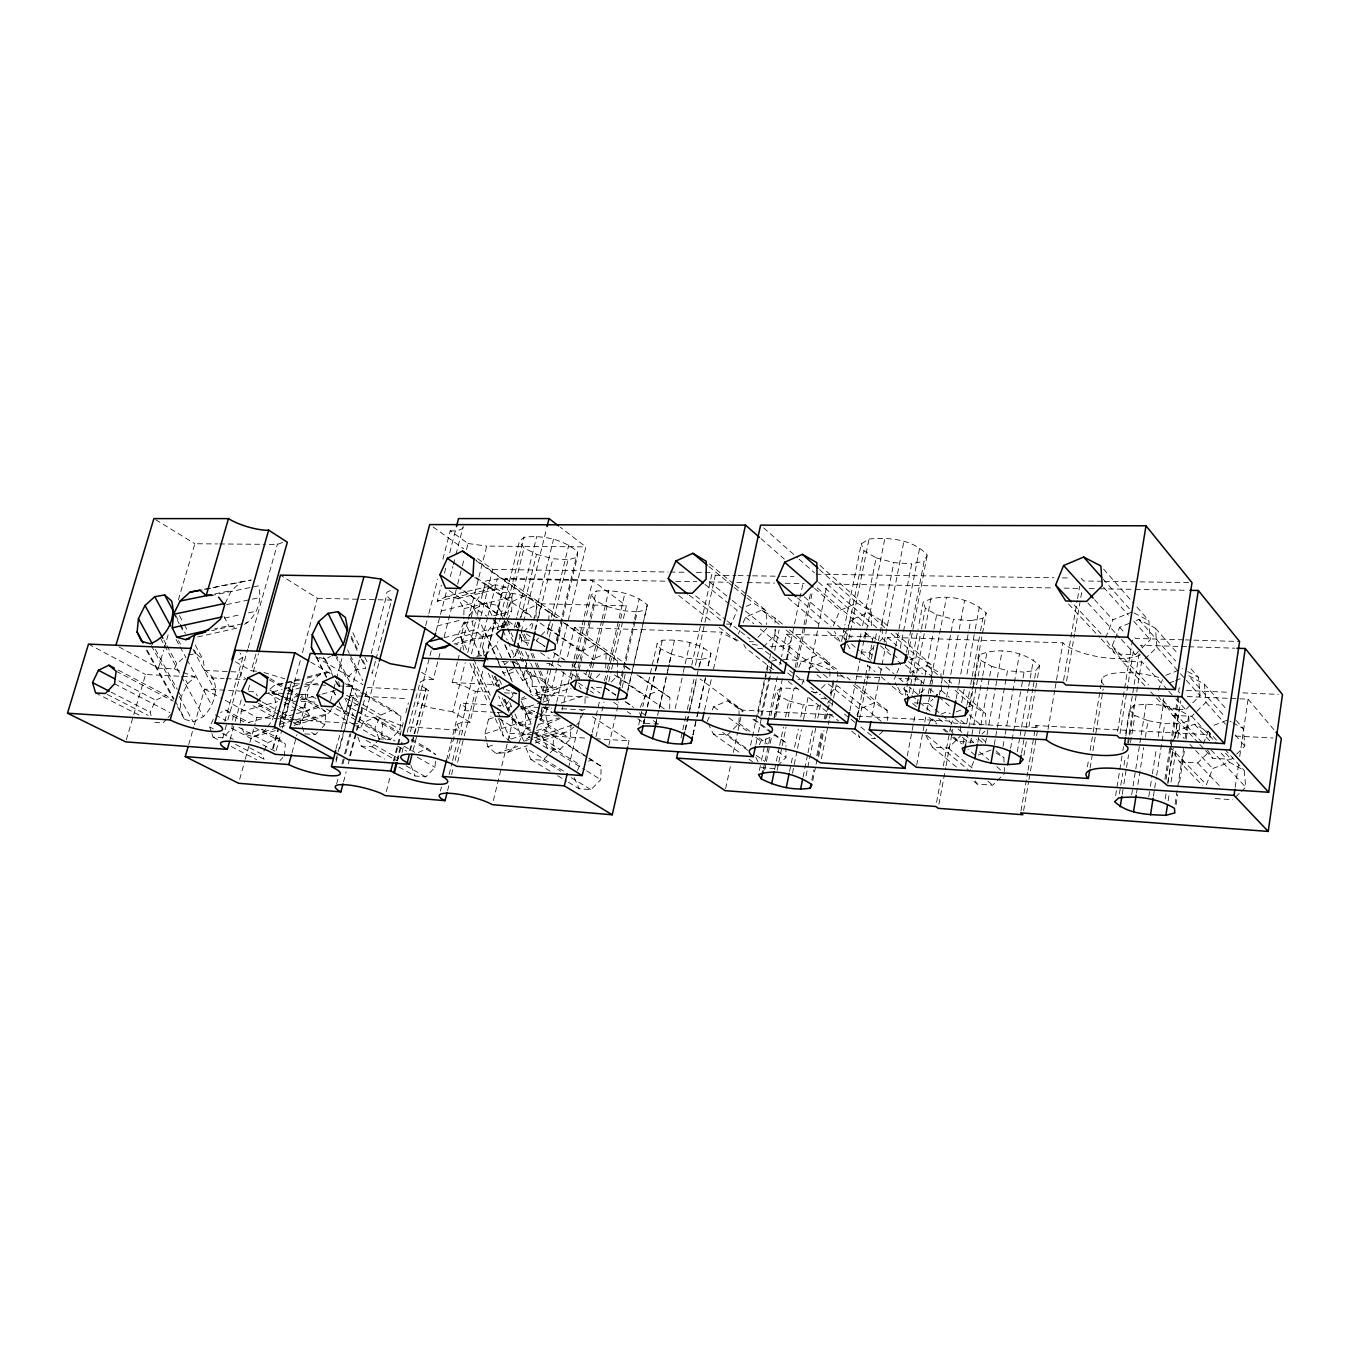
<?xml version="1.0" encoding="UTF-8"?>
<svg xmlns="http://www.w3.org/2000/svg" width="1350" height="1350" viewBox="0 0 1350 1350"><rect width="100%" height="100%" fill="white"/><g stroke="black" fill="none" stroke-linecap="round" stroke-linejoin="round"><path stroke-width="0.75" stroke-dasharray="5 3.75" d="M733.286 729.118L739.024 723.313L739.058 717.609M739.058 715.702L739.074 708.092L727.734 700.768L713.61 706.759L710.421 714.15M585.023 703.401L585.09 695.452M669.701 708.885L669.887 697.579L637.841 674.848M558.613 715.989L541.249 714.994L541.35 709.408L549.298 706.86M536.676 728.291L541.755 717.441L541.941 706.337M536.962 663.002L547.965 688.044L547.746 701.73L530.752 663.289M518.619 743.023L525.251 728.899L525.555 714.437L520.813 706.489L551.492 708.159M541.215 700.836L536.406 689.968L532.136 686.408L532.254 680.619L524.627 663.441M521.421 642.127L521.674 630.315M507.499 619.987L511.684 611.162L512.038 596.903L505.963 587.098L495.484 584.803L447.373 596.092L437.214 601.256L441.366 585.124M503.179 626.889L503.314 621.304M611.364 681.969L617.203 675.996L617.608 660.504L606.504 653.197L592.329 659.475M568.401 782.241L579.133 788.771L590.946 789.683L600.784 779.676L601.172 766.344L588.313 757.536M605.711 667.98L606.167 652.371L564.182 622.603M452.419 641.537L456.604 637.909L463.556 623.346L463.759 617.034M463.826 614.942L464.046 608.631L457.987 598.506L447.373 596.092M535.461 741.066L547.644 748.642L560.014 749.469L570.409 738.855L570.881 724.866M563.541 771.12L526.011 748.119L530.854 759.426L542.869 760.269L552.994 749.925L553.5 736.239L544.101 729.591L531.9 734.889M544.759 646.296L536.271 640.474L548.438 627.936L549.079 611.888L537.789 604.479L523.159 611.179L520.02 618.182M535.95 617.136L536.541 602.994L475.639 559.794M398.908 767.036L415.058 776.014L425.773 776.858L435.038 767.323L435.577 758.261M331.881 708.733L328.404 713.408L318.33 718.419L309.555 715.956L304.864 706.86L305.691 694.069L311.732 681.598L321.114 673.346L330.885 671.929L302.316 679.388M562.984 616.612L577.26 557.229L577.614 551.711C563.169 539.258 542.666 534.954 524.002 537.216L519.328 541.569L500.867 615.701M355.59 725.558L379.131 738.889L390.302 739.648L400.022 729.574L400.916 716.327L392.344 709.931L345.735 682.526M376.211 742.601L381.645 736.965L382.573 723.971L374.237 717.677L362.981 722.739L359.691 729.945M240.3 722.841L241.177 711.45L244.789 704.076M322.11 727.583L324.81 724.764L325.856 711.838L317.773 705.594L301.32 696.296M195.244 645.064L203.141 659.779L204.744 670.41C222.463 680.046 215.342 705.24 203.344 716.681L193.168 721.862L184.477 719.297L180.039 709.864L181.221 696.617L187.599 683.691L195.092 677.025L174.285 668.925L158.372 668.149L117.754 646.262M284.293 756.067L285.356 744.002L277.982 738.096L261.765 729.405M211.916 733.708L213.03 737.1L222.919 737.809L231.879 728.409L232.487 722.233M232.689 720.174L233.094 716.057L225.703 710.083L220.506 712.513M1235.216 787.219L1238.507 764.691M1239.705 756.506L1248.075 699.182L1184.979 696.431M1175.074 804.178L1183.629 748.524M1185.199 738.214L1188.692 715.534C1172.745 705.004 1152.191 702.354 1133.595 705.696L1129.461 710.016L1125.174 736.492M1176.103 804.701L1177.672 794.458M1179.562 782.156L1184.608 749.368M1186.178 739.125L1189.013 720.681L1188.692 715.534M1164.915 779.271L1170.079 746.077M1170.399 744.002L1179.124 687.977L1180.254 688.028M1166.062 779.355L1179.596 692.179M1165.253 798.846L1166.214 792.636M1167.817 782.291L1172.947 749.199M1174.871 736.779L1179.039 709.881M1167.885 783.557L1173.336 748.339M1174.939 737.977L1180.727 700.701M1168.138 800.752L1169.421 792.416M1171.041 782.004L1176.188 748.676M1177.808 738.264L1180.052 723.684L1189.013 720.681M1148.799 796.618L1150.099 788.333M1150.436 786.274L1152.056 775.929M1152.377 773.854L1156.292 749.031M1158.233 736.611L1163.126 705.577M1153.423 796.213L1154.402 789.986M1154.722 787.928L1156.359 777.549M1156.68 775.491L1164.797 723.667L1180.052 723.684M1136.497 793.074L1143.737 747.546M1145.391 737.201L1148.023 720.647L1134.878 715.584L1129.461 710.016M1122.204 794.357L1123.537 786.071M1123.875 783.996L1126.204 769.483M1126.541 767.408L1128.533 754.971M1130.541 742.534L1134.878 715.584M1131.654 794.745L1140.868 737.016M1141.189 734.94L1146.133 704.025M1119.977 733.725L1133.781 648.776M1115.623 795.572L1122.542 752.794M1122.879 750.752L1123.537 746.685M1125.849 735.885L1133.831 686.441M1134.169 684.383L1139.822 649.367M1119.386 793.834L1122.694 773.347M1124.01 765.146L1125.326 756.945M1127.655 742.601L1133.595 705.696M1128.465 743.259L1129.461 737.1M1129.781 735.058L1142.033 659.053M627.581 692.263L647.325 604.817C633.538 592.987 613.997 589.461 596.295 591.081L591.351 594.877L585.613 619.042M1117.614 731.362L1132.481 640.018M282.656 542.464L277.391 544.404L262.946 544.303M1087.425 766.817L1088.775 758.616M1090.142 750.414L1092.859 734.029M1093.196 731.987L1101.026 684.872M1101.364 682.83L1102.039 678.729M1090.074 768.083L1103.169 689.023M1063.581 680.333L1077.216 600.632M1077.57 598.59L1079.662 586.339M1066.551 680.906L1074.566 633.994M1074.921 631.969L1081.873 591.182M1048.022 729.422L1054.755 690.238M1055.109 688.179L1056.189 682.003M1056.544 679.928L1062.922 642.819L887.423 637.318L871.307 719.55M1023.941 755.308L1026.439 741.032M1028.919 726.739L1035.349 690.019M1035.703 687.977L1037.121 679.826M1037.492 677.784L1039.618 665.55C1024.65 651.324 998.274 646.667 979.324 654.885L969.84 706.691M1020.988 810.827L1027.704 772.251M1028.059 770.226L1033.695 737.741M1034.049 735.716L1035.821 725.558L1210.612 734.754M1023.621 810.574L1028.649 781.532M1029.021 779.456L1036.209 737.961M1036.581 735.885L1038.015 727.583L1035.821 725.558M1017.259 751.748L1019.79 737.404M1020.144 735.345L1021.224 729.202M1021.579 727.144L1028.43 688.196M1028.784 686.154L1029.864 679.995M1030.236 677.953L1033.476 659.492M1021.545 753.114L1032.784 688.888M1033.155 686.812L1036.058 670.241L1039.618 665.55M1003.033 746.483L1004.856 736.206M1005.227 734.164L1019.452 654.058M1010.593 748.356L1021.157 688.618M1021.528 686.559L1024.076 672.148L1036.058 670.241M994.292 744.592L1007.522 670.697L1024.076 672.148M977.771 742.331L987.812 686.897M988.183 684.838L991.524 666.36L981.028 660.504L979.324 654.885M985.5 743.259L988.453 726.857M988.824 724.815L995.473 687.909M995.844 685.851L1002.122 651.004M969.047 706.826L972.776 686.441M973.147 684.399L974.278 678.274M974.649 676.232L986.226 613.035C970.785 597.983 942.654 592.296 923.214 602.117L918.456 626.94M963.006 744.002L964.153 737.792M966.802 723.279L967.95 717.069M965.588 744.964L981.028 660.504M970.414 743.141L973.401 726.823M973.772 724.781L982.311 677.852M982.682 675.81L987.154 651.324M938.942 804.279L945.692 767.762M946.063 765.737L952.813 729.219M961.689 702.692L964.71 686.289M966.988 674.004L974.919 630.956M975.291 628.914L979.459 606.369M966.921 705.223L970.346 686.61M970.717 684.534L971.865 678.324M972.236 676.266L980.218 632.829M980.589 630.754L982.868 618.351L986.226 613.035M946.586 697.022L948.881 684.703M949.269 682.644L950.417 676.485M950.805 674.426L958.838 631.311M959.226 629.252L964.592 600.497M936.579 802.423L941.085 778.039M943.346 765.838L950.873 725.203M956.171 698.794L958.449 686.458M958.838 684.399L960.356 676.164M960.744 674.123L968.726 630.939M969.114 628.881L970.633 620.663L982.868 618.351M939.246 695.115L941.169 684.872M941.541 682.813L942.705 676.671M943.093 674.629L953.454 619.312L970.633 620.663M907.284 755.966L915.165 714.572M917.139 704.227L918.709 695.942M919.097 693.866L921.864 679.388L898.813 678.426M921.864 692.601L933.542 631.142M933.93 629.083L936.647 614.739L925.374 608.361L923.214 602.117M928.243 693.714L946.468 597.375M916.65 765.231L922.793 732.679M923.164 730.654L926.623 712.344M927.011 710.319L932.766 679.809M909.225 692.668L921.054 630.973M921.442 628.914L925.374 608.361M912.701 693.849L914.659 683.64M915.047 681.598L924.784 630.619M925.172 628.577L931.028 597.999M906.525 652.438L924.176 561.06L927.248 555.019C913.073 539.173 889.026 537.131 869.012 539.055L861.266 543.831L844.847 625.084M907.926 655.222L927.248 555.019M905.344 695.216L907.723 682.796M908.128 680.721L909.309 674.528M909.714 672.452L918.051 629.016M895.658 646.245L911.689 563.878L924.176 561.06M900.197 648.388L919.738 547.627M878.462 640.609L893.835 562.646L911.689 563.878M884.098 642.246L903.909 541.283M857.452 716.732L863.528 686.019M863.933 683.977L867.577 665.55M869.198 657.349L871.644 645.064M872.049 643.022L873.264 636.879L786.257 634.163L781.549 656.64M859.376 719.567L866.97 681.092M867.375 679.067L868.573 672.992M868.978 670.967L870.969 660.842M871.374 658.817L874.969 640.592M875.374 638.567L876.572 632.492M860.153 637.824L860.962 633.724M862.616 625.523L876.133 557.82L863.983 550.834L861.266 543.831M849.892 710.691L855.63 681.885M856.052 679.826L865.468 632.475M864.877 638.854L884.925 538.093M811.822 780.047L813.881 769.854M816.767 755.595L821.711 731.126M824.192 718.909L825.829 710.758M812.784 780.604L815.687 766.26M816.109 764.201L823.028 730.401M825.221 719.111L827.955 706.084M830.402 693.934L833.271 679.759M841.573 641.334L844.442 627.109M818.657 756.793L823.989 730.451M826.436 718.301L830.537 698.034M830.942 696.009L834.216 679.792M821.34 758.801L829.086 720.36M829.508 718.335L830.317 714.302M831.954 706.202L833.169 700.144M833.574 698.119L837.253 679.911M846.146 639.377L863.983 550.834M848.846 639.292L869.012 539.055M803.048 777.111L807.587 754.802M807.992 752.777L812.936 728.443M815.012 718.318L817.476 706.151L821.323 705.544M806.068 775.744L815.687 728.392M817.779 718.082L821.138 701.612M809.409 670.14L827.128 583.993L1053.624 587.959M789.564 771.458L792.889 755.274M794.559 747.191L798.289 729M800.786 716.884L803.284 704.751L817.476 706.151M792.484 773.162L797.141 750.482M797.563 748.423L801.36 729.861M803.486 719.55L808.127 696.853M795.116 667.508L810.81 591.908M774.613 769.635L779.22 747.394M779.642 745.369L783.422 727.178M785.514 717.069L788.873 700.903L778.714 695.79L776.014 690.998L781.734 688.028L798.002 688.584M796.753 667.288L812.7 590.389M777.127 770.276L778.41 764.083M778.832 762.024L781.819 747.613M782.258 745.554L786.088 727.026M788.231 716.732L794.205 687.892M763.459 768.791L764.724 762.699M765.146 760.674L770.226 736.341M774.039 718.099L778.714 695.79M774.208 717.846L783.084 675.304M786.476 659.104L789.868 642.904M787.219 658.783L794.087 625.928M794.509 623.869L803.098 582.795M764.606 770.04L769.753 745.436M770.175 743.394L771.896 735.193M775.744 716.732L781.734 688.028M760.894 716.242L770.428 671.017M770.867 668.976L772.166 662.799M774.765 650.464L779.085 629.927M755.882 744.424L758.025 734.231M758.464 732.189L770.479 675.135M769.112 715.939L777.684 675.051M779.827 664.824L781.127 658.682M759.358 770.496L761.062 762.345M761.484 760.303L764.471 746.027M764.91 743.985L766.176 737.876M770.884 715.449L776.014 690.998M750.6 745.301L766.192 671.507M766.631 669.448L767.492 665.347A36.399 10.53 11.7 0 0 771.339 671.051M757.958 714.049L769.264 660.521M769.702 658.462L771.441 650.227M771.879 648.169L775.794 629.64M725.625 788.653L730.772 764.505M733.354 752.423L737.657 732.291M738.079 730.266L741.521 714.167M436.016 631.327L446.664 590.709M692.871 734.839L696.431 718.588M696.887 716.563L705.341 677.987M708.024 665.803L710.977 653.299C697.781 642.077 679.134 639.174 662.276 640.254L657.146 643.579L642.853 706.523M693.056 734.991L696.634 718.639M697.089 716.597L705.594 677.801M708.294 665.55L710.977 653.299M704.548 710.201L711.281 679.388M713.526 669.111L721.609 632.138L574.509 627.531L566.814 659.779M691.757 664.959L700.836 623.936M701.291 621.894L712.209 572.67L695.419 572.417M695.436 665.314L704.481 624.375M704.936 622.333L715.348 575.235L712.209 572.67M681.041 737.842L682.391 731.767M682.83 729.742L686.863 711.534M687.302 709.509L694.001 679.151M685.024 730.164L689.023 711.99M689.479 709.982L700.599 659.492L709.796 657.686M685.53 729.742L696.836 678.459M699.553 666.158L703.62 647.696M675.169 708.531L683.134 673.498M683.235 672.283L690.002 642.684M655.644 724.005L667.17 672.722M667.626 670.663L669.009 664.521M669.465 662.462L674.544 639.9M655.695 724.68L656.589 720.664M659.306 708.581L669.263 664.284M669.701 662.276L671.524 654.227L660.623 648.793L657.146 643.579M643.326 723.988L654.885 672.924M655.341 670.883L656.741 664.757M657.197 662.715L662.276 640.254M643.714 723.516L645.097 717.458M645.553 715.433L655.138 673.026M655.594 671.017L656.977 664.959M657.433 662.934L660.623 648.793M628.155 744.947L629.083 740.846L592.599 716.732M638.719 724.798L642.398 708.564M608.901 745.149L618.823 702.034M622.131 687.673L625.911 671.237M627.801 689.884L631.986 671.659M632.458 669.634L647.325 604.817M619.566 684.163L634.112 621.067M634.584 619.042L639.276 598.691M620.274 685.631L623.582 671.304M624.054 669.246L625.472 663.103M625.944 661.061L634.922 622.131M635.394 620.089L637.284 611.888L646.515 609.727M592.228 732.577L599.873 699.806M604.462 680.991L606.842 670.798M607.314 668.756L608.749 662.631M609.221 660.606L624.881 593.325M606.454 680.113L620.224 620.899M620.696 618.857L622.603 610.689L637.284 611.888M595.974 736.678L604.041 701.933M608.783 681.497L611.162 671.288M611.634 669.246L613.052 663.103M613.524 661.061L626.333 605.88L592.717 580.652L497.239 578.964L485.798 580.989L475.993 619.836M588.701 675.962L590.136 669.853M590.608 667.811L592.042 661.702M592.532 659.678L601.627 621M602.1 618.975L608.799 590.473M568.553 767.829L577.479 729.844M577.952 727.852L580.77 715.854M590.271 677.97L592.178 669.803M592.667 667.761L594.101 661.635M594.574 659.593L603.686 620.798M604.176 618.756L607.044 606.504L595.401 600.632L591.351 594.877M571.286 679.455L573.666 669.381M574.138 667.373L575.572 661.331M576.062 659.306L585.141 621.051M575.657 678.189L577.581 670.089M578.07 668.064L596.295 591.081M576.99 678.493L590.558 621.118M591.047 619.076L595.401 600.632M556.723 702.101L563.929 671.861M562.005 709.931L592.717 580.652M540.996 699.502L549.669 663.474L543.409 663.204M556.267 640.423L577.614 551.711M557.077 641.199L562.494 618.671M543.442 700.447L551.239 667.997M551.728 665.972L553.196 659.88M553.686 657.855L554.664 653.788M557.094 643.646L561.971 623.362M583.386 712.749L578.644 722.942L568.148 731.852L556.892 733.236L548.454 726.688L545.501 714.369L548.893 700.194L557.55 688.601L568.772 683.201L530.871 694.862M532.136 686.408L552.184 687.403L557.55 664.993M558.039 662.951L585.866 546.885L560.233 527.175M547.206 634.129L568.789 544.995M549.315 637.183L553.736 618.857M554.226 616.832L568.013 559.811L577.26 557.229M531.697 628.543L553.517 539.224M493.358 800.584L501.306 767.981M501.795 765.939L513.051 719.82L511.144 716.445M515.886 669.718L522.619 680.586L525.083 670.477M525.572 668.452L529.504 652.286M534.938 630.062L541.333 603.788L626.333 605.88M535.545 629.741L538.026 619.599M538.515 617.558L552.859 558.714L568.013 559.811M518.552 627.362L520.56 619.245M521.049 617.22L536.541 554.31L524.053 547.948L519.328 541.569M515.295 655.914L516.78 649.839M517.269 647.831L520.746 633.69M521.235 631.665L523.226 623.582M523.716 621.574L546.548 528.66M510.553 741.656L503.212 735.817L500.226 722.689L501.154 718.926M486.54 741.251L484.903 733.911L488.548 719.162L490.792 716.158M514.266 627.497L516.763 617.372M517.269 615.347L536.76 536.321M485.966 656.049L495.669 617.203M496.176 615.161L505.356 578.374L667.339 581.192M448.571 758.649L457.211 724.241L462.156 722.149L469.952 722.233L483.097 669.549M486.135 657.399L502.301 592.566L485.798 580.989M497.391 629.724L500.377 617.709M501.474 627.952L503.972 617.878M504.478 615.853L524.002 537.216M504.343 627.362L506.874 617.169M507.381 615.144L524.053 547.948M446.529 760.151L460.856 703.181L487.029 704.633M440.438 791.033L441.45 786.983M495.146 712.361L464.248 710.606L475.926 664.014M477.951 655.914L487.603 617.439M488.109 615.414L497.239 578.964M449.077 774.613L452.115 762.48M452.621 760.455L465.801 707.822L460.856 703.181M484.211 655.965L482.372 647.848L485.899 633.724L494.606 622.063L498.015 629.691M447.576 790.627L449.094 784.603M451.609 774.562L453.111 768.521M455.119 760.489L462.662 730.367L458.814 728.038L457.211 724.241M457.667 762.261L463.742 737.944M464.248 735.919L475.369 691.369L464.501 686.205L452.199 682.509L457.346 662.141M457.869 660.116L459.422 654.008M459.928 651.966L467.657 621.422M468.18 619.397L486.743 546.092L585.866 546.885M471.15 617.439L474.846 602.809L483.907 590.659L495.484 584.803M469.952 722.233L452.807 711.821L465.176 662.749M467.758 652.539L475.487 621.877M471.487 653.873L480.583 617.659M481.089 615.651L492.733 569.396L475.689 557.28M463.843 650.109L460.924 636.947L464.805 621.658L480.448 656.033M409.607 750.634L426.178 688.854L410.316 750.684M413.1 750.347L428.406 690.609L425.469 688.804M407.177 732.308L420.12 682.037L425.132 679.573L433.249 679.539L440.522 651.122M444.15 636.913L457.144 586.153M457.667 584.111L461.818 567.877M462.341 565.852L464.417 557.719M466.493 549.602L468.045 543.51L450.242 530.769L442.412 561.06M393.373 761.012L403.228 722.874M405.81 712.834L408.409 702.81M386.302 791.572L390.488 775.322M394.166 761.113L400.461 736.763M444.487 573.024L446.057 566.966M449.702 552.859L455.946 528.66M396.832 760.641L401.49 742.601M397.524 760.691L399.077 754.684M399.6 752.676L402.182 742.652M401.996 752.406L403.549 746.364M410.383 731.835L432.236 646.819M450.276 576.653L452.858 566.612M453.381 564.604L455.439 556.571M455.962 554.563L463.185 526.449M425.689 625.658L428.304 615.566M428.827 613.541L437.704 579.217M401.777 725.844L387.096 719.955L364.922 715.888L378.81 663.221M336.623 783.962L338.209 777.954M341.938 763.931L344.064 755.916M344.587 753.908L349.903 733.877M371.216 653.451L386.64 595.283M342.951 763.83L345.077 755.798M345.6 753.789L350.933 733.708M349.684 755.747L367.723 687.471L428.406 690.609M343.524 781.869L346.174 771.862M348.283 763.864L349.869 757.856M350.409 755.848L356.754 731.835M357.277 729.827L362.273 710.927L360.906 704.616M375.401 661.23L372.178 673.464L371.014 670.258M375.941 659.188L391.567 600.092A28.181 7.965 14.6 0 1 390.808 590.591M356.079 710.809L347.254 705.729L359.573 659.492M336.015 748.642L341.162 730.013M341.348 728.646L352.536 686.678L346.005 682.847M335.914 759.949L337.534 753.891M338.074 751.866L353.261 697.275L338.732 751.916M336.049 762.024L338.209 753.924M330.514 700.937L333.197 690.913M333.737 688.905L335.897 680.873M336.437 678.881L341.837 658.817M292.056 752.608L296.949 734.67M299.666 724.697L307.8 694.778L318.465 699.536M300.257 660.707L284.243 719.128L276.936 715.129M302.468 652.641L317.402 598.252L280.429 575.134M276.311 750.279L281.846 730.097M282.403 728.089L294.57 683.691L291.532 681.952L278.657 726.367M272.565 748.592L278.117 728.392M273.223 748.642L278.775 728.443M279.332 726.418L291.532 681.952M239.676 779.254L244.671 761.299M245.211 759.308L255.201 723.381M255.757 721.389L256.871 717.407L220.809 697.899M230.124 739.429L234.596 723.482M235.153 721.491L241.296 699.587M256.5 671.254L251.252 670.764L256.331 652.674M248.214 690.069L249.902 684.028M253.294 671.929L258.373 653.771M224.809 721.254L242.882 657.214L239.962 652.877M244.485 624.341C256.804 616.764 262.879 599.721 258.306 585.866L212.473 595.299M222.716 738.112L227.289 721.929M227.846 719.904L247.809 649.08M248.231 647.865L277.476 543.864M188.679 744.677L193.793 726.823M194.349 724.832L204.576 689.124L240.317 691.082M158.372 668.149L163.671 650.092M164.261 648.084L168.969 632.036M178.369 599.923L194.856 543.746L217.552 543.932M126.276 739.901L145.564 674.494L195.092 677.025M1203.373 743.766L1208.554 730.569M1241.426 791.387L1245.729 787.202L1244.194 770.462L1229.462 762.21L1212.705 768.538L1206.394 784.654L1171.952 749.064M1216.502 740.154L1209.583 732.577L1194.429 724.191L1177.116 730.89L1170.517 747.579L1179.579 761.856L1202.428 785.346M1158.283 690.255L1162.519 679.59M1198.395 742.922L1172.61 715.331L1163.025 700.414L1165.134 695.115M1144.986 685.783L1122.036 661.23L1112.197 645.789L1114.442 640.237M1115.184 638.381L1119.656 627.278L1131.165 622.586M1132.161 611.921L1112.889 619.836L1105.363 638.449L1115.252 653.957L1135.283 654.632L1140.75 649.249M973.671 761.636L969.789 771.103L926.488 735.109M924.885 733.776L927.771 726.806M928.496 725.068L931.382 718.099L937.744 723.499M951.092 724.326L952.543 720.782M909.748 699.249L903.909 688.821L906.204 683.319M906.964 681.48L910.794 672.317L927.214 665.499L940.916 673.532L941.254 682.965M856.913 714.859L859.359 709.054L874.564 702.776L887.136 710.454L887.389 720.444M896.181 674.696L893.852 680.248L896.788 685.479M896.957 672.857L900.821 663.609L896.13 659.526M846.517 642.667L843.548 637.284L847.614 627.699M848.424 625.776L850.871 620.021L867.915 612.697L882.006 620.865L889.684 627.733M798.795 667.389L801.09 662.006L816.834 655.29L829.727 663.103L829.811 669.33M801.934 684.264L804.971 677.126M833.304 625.894L839.869 610.436L857.031 603.011L871.189 611.196L871.543 626.991M759.442 744.677L760.961 741.099L774.731 735.396L785.886 742.601L785.919 746.314M738.332 633.96L739.935 630.231M743.158 622.772L745.571 617.186L761.822 610.065L774.984 617.979L783.034 624.611M707.231 721.524L709.627 715.989M729.827 627.227L737.134 610.369L730.688 605.171M640.322 707.316L645.131 696.347L658.952 690.373L669.887 697.579M577.496 770.361L579.909 764.842L535.444 737.1M547.644 748.642L542.599 737.1L548.623 723.533L561.161 718.082M576.551 660.909L574.02 666.63L576.517 672.081M577.395 659.019L580.77 651.409L595.029 645.064L606.167 652.371M591.502 661.365L585.647 674.578L590.777 678.105M516.088 626.923L519.227 619.92M504.174 616.444L510.519 602.353L525.234 595.569L536.541 602.994M379.131 738.889L374.946 727.971L380.818 715.129L392.344 709.931M317.773 705.594L306.669 710.674L300.864 723.246L295.329 720.191M263.891 751.089L267.773 742.753L277.982 738.096M541.451 715.163L546.952 703.417M211.359 732.021L209.672 726.924L214.498 716.648M519.817 645.536L514.991 655.729L510.502 659.61M827.702 703.316L828.951 700.65M151.132 715.567L150.069 712.176L155.756 700.194L166.033 695.317L173.222 701.224M501.879 627.986L506.672 621.759M476.719 656.37L484.734 655.206L496.091 645.384L497.846 641.689M225.163 603.399L231.542 590.49L241.228 581.799L251.201 580.061L200.087 590.389M174.285 668.925L176.799 663.846L185.034 656.471M464.248 710.606L465.801 707.822M213.874 679.792L211.697 677.869L212.304 676.873M241.701 727.903L244.789 734.231L253.665 736.83L263.959 731.683L266.372 728.46M267.57 726.84L272.379 720.394L276.176 706.607L274.185 694.744L271.957 692.82L295.852 694.136M469.513 615.33L474.238 609.002L486.287 602.944L497.171 605.408L503.466 615.701M452.199 682.509L494.944 684.602L500.901 676.62M508.528 701.443L503.938 707.602L498.707 696.144M509.676 699.908L513.135 695.284L516.831 693.478L506.115 689.597M507.735 709.881L512.308 703.755M166.759 718.942L162.945 722.976L153.242 722.317M168.041 717.592L171.872 713.559M279.923 760.624L282.825 757.586M304.695 733.894L315.36 734.619L320.76 728.983M357.885 737.134L361.26 746.077L372.144 746.837L374.861 744.019M523.614 631.8L531.782 623.379M599.839 673.987L593.949 680.012L583.774 673.042M637.706 718.689L644.558 723.347L658.327 724.14L661.163 721.271M757.873 637.301L766.699 628.341M763.341 646.987L775.052 635.124L775.018 625.59M708.109 723.313L713.391 734.062L727.549 734.906L731.852 730.569M863.325 637.301L867.459 633.133M821.509 688.196L825.727 683.944M861.081 651.983L868.776 652.269L874.243 646.768M879.711 641.267L882.444 638.516L882.006 620.865M830.537 692.904L837.557 685.851L884.317 723.819M777.634 765.788L785.987 757.417L785.919 748.153M924.379 689.158L918.523 695.014L909.208 686.998M879.424 734.535L884.841 729.135M916.414 706.725L911.706 702.726L928.463 703.536L932.816 699.199M934.267 697.748L941.524 690.508L941.321 684.838M925.813 735.429L932.344 747.124L948.274 748.069L960.66 735.784M952.611 737.404L957.319 741.42L973.637 742.348L976.438 739.581M982.041 734.012L984.842 731.244M973.957 781.447L977.164 784.097L992.672 785.16L1004.603 773.364M1142.117 647.899L1150.318 639.799L1148.867 620.73L1135.164 605.087M1144.952 658.986L1156.916 647.207L1155.448 628.239L1138.826 619.447L1133.072 621.81M1156.461 698.051L1166.484 708.784L1185.739 709.678L1200.049 695.655L1198.496 677.379L1190.16 667.879M1172.61 715.331L1191.746 716.259L1205.972 702.321L1204.419 684.146L1188.388 675.506L1225.007 716.934M1179.579 761.856L1197.653 762.936L1209.566 751.309M1205.567 750.583L1212.722 758.244L1231.234 759.324L1235.334 755.342M1236.701 754.009L1244.886 746.044L1243.266 728.494L1236.33 720.579M1235.672 796.956L1239.975 792.771M269.966 689.226L274.067 685.614L299.548 678.966M361.277 658.918L365.918 668.368L355.961 669.819L346.461 678.139L336.184 657.501M504.529 664.774L509.017 660.892M486.945 743.091L487.772 746.752L496.294 753.621L507.803 752.254L515.531 745.673M530.212 735.969L523.867 741.386L510.823 712.665M499.888 706.404L501.12 705.409L497.104 705.173M242.882 657.214L239.051 659.728L235.457 659.762M326.616 677.278L316.271 656.691L325.299 659.036L330.48 656.404M358.914 703.586L354.561 705.763L347.254 705.729M356.991 713.542L362.273 710.927M513.472 668.436L503.28 673.431L501.576 669.634M522.619 680.586L532.086 675.979L542.109 678.459L547.965 688.044M521.606 698.288L524.88 696.701M746.212 606.369L753.469 603.18L766.665 611.111L766.682 624.51M418.331 752.473L427.528 748.423L435.797 754.65L410.957 740.323M588.448 761.231L591.857 759.78M808.768 668.199L824.445 661.551L837.287 669.347M910.001 659.779L917.342 656.708L931.112 664.757L931.433 674.258M941.119 714.15L946.957 711.771L950.231 713.728M956.205 711.923L961.504 709.779M968.591 706.911L972.118 705.476L985.534 713.408L986.074 725.743M1165.776 675.321L1182.381 668.722M991.103 749.992L975.983 755.966L968.017 749.216M1170.028 682.763L1173.707 681.311M1175.546 680.586L1181.047 678.409M1213.954 725.288L1227.724 719.989L1231.166 721.879M513.472 672.013L504.681 675.371L500.411 665.904M507.803 752.254L527.276 745.673M535.056 743.04L568.148 731.852M496.294 753.621L519.75 745.723M535.376 740.475L556.892 733.236M524.424 741.083L532.17 738.501M534.111 737.842L574.763 724.241M487.772 746.752L495.602 744.171M511.262 738.99L534.752 731.211M536.709 730.569L548.454 726.688M525.251 728.899L531.225 726.941M539.173 724.342L559.086 717.812M580.989 710.64L584.972 709.341M484.903 733.911L537.671 716.884M539.629 716.259L545.501 714.369M525.555 714.437L534.701 711.517L520.813 706.489M561.229 703.063L583.099 696.094M488.548 719.162L494.589 717.272M520.729 709.054L540.844 702.726M542.852 702.101L548.893 700.194M537.266 698.726L571.084 688.213M521.471 699.739L527.479 697.883M535.494 695.419L557.55 688.601M263.959 731.683L278.066 727.684M280.074 727.11L286.116 725.406M294.165 723.111L328.404 713.408M253.665 736.83L275.889 730.502M294.081 725.321L318.33 718.419M244.789 734.231L263.014 729.084M279.197 724.511L293.372 720.512M295.397 719.955L309.555 715.956M280.395 718.149L294.435 714.234M296.426 713.678L318.482 707.535M248.248 722.503L274.539 715.247M282.623 713.002L304.864 706.86M284.175 704.43L298.148 700.616M300.139 700.076L320.119 694.642M322.11 694.102L338.091 689.749M241.177 711.45L277.459 701.679M285.525 699.502L299.632 695.689M301.657 695.149L305.691 694.069M274.185 694.744L276.683 694.086L280.277 695.587M288.225 687.825L291.077 690.272L318.431 682.999M264.499 694.052L282.218 689.377M284.175 688.854L297.962 685.226M305.826 683.151L311.732 681.598M454.039 643.984L482.524 636.474L494.1 634.736L455.591 644.929M307.395 676.924L321.114 673.346M456.604 637.909L504.984 625.286M300.274 679.911L274.067 685.614M444.099 637.723L473.985 629.994L482.524 636.474M463.556 623.346L473.58 620.798M493.627 615.735L511.684 611.162M437.197 625.944L459.169 620.443M464.046 608.631L512.038 596.903M441.045 610.993L474.846 602.809M457.987 598.506L505.963 587.098M483.907 590.659L437.214 601.256M197.724 636.947L237.583 627.952L228.707 625.674L214.734 628.796M211.697 630.653L247.927 622.536M224.589 618.114L240.486 614.638M248.451 612.9L256.399 611.145M226.597 604.597L250.358 599.569M252.332 599.147L260.263 597.459M215.072 593.865L231.542 590.49M204.339 589.241L241.228 581.799M188.376 654.936L196.222 653.704L203.141 659.779M513.051 719.82L520.104 725.372L531.141 723.988L521.691 702.979M468.045 543.51L486.743 546.092M502.301 592.566L504.951 592.464A29.025 8.488 13.9 0 1 541.333 603.788M219.611 543.949L260.871 544.286M492.733 569.396L668.149 572.012M670.241 572.046L684.923 572.248M816.058 574.206L1053.962 577.749M1062.298 577.884L1070.634 578.002M715.348 575.235L736.054 575.572M738.129 575.589L750.549 575.792M752.625 575.826L779.541 576.248M781.599 576.281L794.019 576.467M1102.376 581.276L1083.611 580.989L1081.063 578.154M1104.469 581.31L1137.814 581.833M1139.906 581.867L1192.016 582.677M675.759 581.344L696.803 581.715M709.425 581.934L728.359 582.272M736.763 582.407L745.183 582.559M747.292 582.592L774.63 583.082M785.16 583.251L804.094 583.588M1064.104 588.127L1080.878 588.431M1089.264 588.583L1097.651 588.718M1099.761 588.752L1133.308 589.342M1135.401 589.376L1187.831 590.304M317.402 598.252L358.611 599.265M360.669 599.316L391.567 600.092M726.486 624.054L734.856 624.308M1183.359 639.833L1135.468 638.415L1133.156 635.867M1185.452 639.9L1191.696 640.086M1193.771 640.153L1239.587 641.503M1186.599 646.684L1140.497 645.249L1143.686 648.776M1188.692 646.751L1234.794 648.202M749.351 641.638L753.452 641.773M519.396 634.382L521.876 639.967L534.212 640.406M757.789 648.337L761.873 648.472L781.431 663.998M1122.036 661.23L1141.965 661.939L1167.379 689.664M501.727 661.466L516.324 662.074M838.063 675.861L844.358 676.131M856.913 676.654L882.056 677.717M1186.515 690.508L1228.247 692.263M1242.844 692.888L1278.332 694.373M797.968 679.59L804.279 679.86M892.249 686.239L901.665 694.221L907.774 694.508M813.291 692.28L817.273 692.466L810.759 687.285M601.509 687.758L591.469 687.268L600.024 693.09M820.969 698.355L824.934 698.541L834.705 706.286M204.744 670.41L241.363 672.199L240.958 675.084L246.898 679.674M211.697 677.869L224.117 678.51M226.192 678.611L244.823 679.573M475.369 691.369L491.957 692.212M504.394 692.854L516.831 693.478M536.406 689.968L537.097 694.524L588.111 697.14M294.57 683.691L302.856 684.112M304.914 684.231L325.62 685.294M338.04 685.935L344.25 686.256M346.326 686.357L352.536 686.678M832.731 714.892L742.382 710.134L699.992 678.864M857.554 716.192L951.632 721.136L953.944 723.127L1038.015 727.583M1235.655 736.071L1273.033 738.028M362.559 696.246L350.325 695.571L353.261 697.275M364.601 696.347L407.413 698.676M248.721 691.538L255.032 691.892L257.344 695.942M297.844 694.237L307.8 694.778M561.718 708.733L582.188 709.847M301.134 701.291L317.604 702.236M497.205 712.479L503.381 712.834M450.242 530.769L453.516 530.955A31.624 10.024 14.8 0 0 463.877 526.129M871.509 738.366L875.374 738.585L859.106 725.676M256.871 717.407L288.377 719.381M290.183 719.499L350.578 723.296M352.62 723.431L358.864 723.819M409.236 726.992L462.662 730.367M509.76 733.32L587.216 738.197M595.485 738.72L629.083 740.846M760.995 767.644L774.849 768.589M1215.27 798.542L1232.803 799.74M700.599 659.492L686.374 658.192L671.524 654.227M452.807 711.821L429.57 707.602L417.099 703.013M1148.023 720.647L1164.797 723.667M263.959 672.519L284.766 678.814M788.873 700.903L803.284 704.751M536.541 554.31L552.859 558.714M607.044 606.504L622.603 610.689M271.957 692.82L276.683 694.086M936.647 614.739L953.454 619.312M991.524 666.36L1007.522 670.697M876.133 557.82L893.835 562.646M339.626 703.637L344.486 712.817L353.464 715.298L345.009 698.423M811.249 691.352L820.53 694.761M282.082 696.33L292.899 700.819L291.077 690.272M494.944 684.602L498.673 686.256M95.597 692.938L140.214 715.686M107.258 694.457L148.095 715.365M111.088 692.145L150.069 712.176M114.547 683.809L170.016 712.597M213.03 737.1L218.497 739.935M231.221 746.533L256.686 759.712M235.626 744.407L264.668 759.51M209.672 726.924L213.317 728.814M222.396 733.556L233.28 739.26M249.632 747.799L262.339 754.431L264.06 759.426M118.783 680.906L155.756 700.194M1134.017 612.9L1148.867 620.73M118.108 670.056L166.033 695.317M116.083 671.186L171.382 700.262M231.879 728.409L275.248 751.309M536.338 712.395L541.249 714.994M215.308 714.926L226.159 720.681M238.815 727.397L267.773 742.753M88.476 644.119L145.564 674.494M225.703 710.083L249.142 722.638M233.094 716.057L243.911 721.828M254.728 727.616L285.356 744.002M1187.764 671.608L1198.496 677.379M204.576 689.124L219.004 696.921M1232.904 722.824L1243.266 728.494M253.058 705.696L273.341 716.783M280.716 720.799L286.251 723.819M258.339 703.316L278.573 714.42M280.412 715.433L291.448 721.491M293.288 722.503L298.806 725.524M311.681 732.594L315.36 734.619M258.711 705.139L275.113 714.133M262.187 701.933L280.598 712.074M282.454 713.104L293.49 719.179M268.043 693.141L282.69 701.291M284.529 702.321L295.515 708.446M297.337 709.459L324.81 724.764M361.26 746.077L384.564 759.054M372.144 746.837L397.17 760.843M406.114 765.838L425.773 776.858M270 690.171L297.506 705.544M299.329 706.573L306.669 710.674M366.171 740.374L398.419 758.481M235.389 661.804L251.252 670.764M326.616 709.138L353.784 724.528M270.27 678.729L286.706 688.028M288.546 689.057L299.498 695.267M269.274 679.86L285.694 689.141M287.533 690.171L298.485 696.364M300.308 697.393L325.856 711.838M381.645 736.965L388.766 741.015M397.659 746.077L406.569 751.14M417.234 757.198L435.038 767.323M362.981 722.739L395.094 741.066M404.021 746.162L414.72 752.254M336.133 708.784L355.995 720.107M357.801 721.136L390.302 739.648M336.977 706.269L374.946 727.971M357.851 711.821L364.922 715.888M374.237 717.677L399.111 732.021M411.548 739.209L427.528 748.423M382.573 723.971L400.309 734.197M346.123 698.372L400.022 729.574M352.603 697.241L356.738 699.654M346.613 695.25L361.007 703.62M362.812 704.666L380.818 715.129M310.719 662.108L331.898 674.561M345.398 683.741L363.302 694.254M365.091 695.301L400.916 716.327M315.529 656.556L362.998 684.669M995.895 752.878L1003.877 757.688L1004.231 765.517M530.854 759.426L550.53 771.373M557.685 775.727L566.612 781.161M155.672 519.699L194.856 543.746M426.178 688.854L422.027 686.306L420.12 682.037M542.869 760.269L560.672 771.154M571.354 777.701L590.946 789.683M421.453 672.233L433.249 679.539M552.994 749.925L584.854 769.753M586.626 770.867L600.784 779.676M498.909 718.369L533.722 739.986M511.296 717.474L542.599 737.1M511.498 719.111L534.026 733.202M535.764 734.282L560.014 749.469M544.101 729.591L586.558 756.422M553.5 736.239L587.048 757.434M588.803 758.548L601.172 766.344M520.459 707.046L537.671 718.014M539.392 719.111L570.409 738.855M520.931 705.881L538.228 716.917M539.966 718.014L548.623 723.533M543.966 706.961L552.572 712.513M543.409 707.113L551.998 712.648M513.793 661.972L519.041 665.432M526.011 670.056L552.184 687.403M549.669 663.474L554.732 666.9M561.499 671.473L571.624 678.324M578.391 682.898L588.516 689.766M590.203 690.896L593.578 693.191M449.044 590.473L486.827 616.157M493.695 620.831L504.006 627.834M521.876 639.967L528.694 644.608M540.624 652.725L549.146 658.513M557.668 664.301L561.077 666.613M571.32 673.566L579.842 679.371L577.344 673.903M613.727 702.405L618.874 705.881M627.429 711.703L630.855 714.032M463.792 590.794L499.686 615.398M508.241 621.253L518.484 628.29M554.934 653.265L565.11 660.251M571.894 664.909L576.99 668.385M605.526 687.943L615.735 694.946M625.961 701.949L632.779 706.624M641.301 712.462L646.397 715.972M653.214 720.647L658.327 724.14M463.911 591.165L499.956 615.853M526.314 633.926L534.836 639.765M536.541 640.929L545.062 646.768M553.584 652.607L563.794 659.61M604.479 687.487L616.477 695.706M625.033 701.578L633.589 707.451M476.432 577.631L534.161 617.979M548.438 627.936L593.916 659.728M617.203 675.996L664.571 709.104M474.694 577.344L510.519 602.353M523.159 611.179L531.63 617.102M540.101 623.008L580.77 651.409M614.469 674.933L645.131 696.347M713.391 734.062L738.889 752.051M749.098 759.24L752.49 761.653M549.079 611.888L557.466 617.827M626.046 666.478L631.108 670.072M476.061 560.722L525.234 595.569M537.789 604.479L556.301 617.608M563.051 622.384L595.029 645.064M606.504 653.197L618.351 661.584M625.117 666.394L630.197 669.988M636.964 674.781L658.952 690.373M727.549 734.906L747.833 749.334M756.27 755.359L764.724 761.366M722.537 732.409L748.052 750.566M433.097 527.006L463.776 548.809M505.356 578.374L561.263 618.114M574.509 627.531L625.624 663.862M739.024 723.313L750.769 731.835M759.156 737.927L767.542 744.019M777.6 751.326L785.987 757.417M713.61 706.759L720.377 711.669M728.831 717.795L749.132 732.51M755.899 737.421L760.961 741.099M739.074 708.092L744.086 711.788M754.127 719.179L772.521 732.746M774.191 733.978L785.886 742.601M727.734 700.768L742.837 711.889M752.912 719.314L771.373 732.915M678.696 595.451L712.733 622.148M719.212 627.244L737.033 641.233L735.227 637.723M773.432 669.803L745.521 647.899L743.715 644.406M788.214 681.396L801.343 691.706M809.072 697.781L838.586 720.951M851.715 731.244L859.916 737.691L858.144 734.4M689.31 595.181L721.727 620.814M787.624 672.941L794.205 678.139M824.023 696.752L827.314 699.351M695.638 595.873L725.372 619.481M727.026 620.798L750.144 639.158M789.581 670.461L794.458 674.342M796.095 675.641L804.246 682.104M844.459 714.049L849.336 717.913M850.972 719.212L857.469 724.376M704.936 584.364L729.084 603.872M745.571 617.186L753.739 623.767M760.269 629.049L801.09 662.006M816.919 674.798L821.812 678.746M828.343 684.011L859.359 709.054M709.391 581.816L730.671 599.096M732.308 600.413L743.766 609.727M745.419 611.061L761.788 624.341M775.052 635.124L821.88 673.127M823.5 674.443L829.963 679.691M786.257 634.163L790.239 637.419A37.682 11.357 12 0 1 769.095 646.464M708.784 566.426L732.712 586.119M734.316 587.436L745.487 596.616M747.073 597.932L753.469 603.18M761.822 610.065L779.625 624.696M786.105 630.011L816.834 655.29M824.445 661.551L834.148 669.533M840.611 674.848L847.074 680.164M853.538 685.479L874.564 702.776M932.344 747.124L957.943 768.251M709.459 563.946L733.286 583.605M734.889 584.904L746.01 594.084M747.596 595.384L766.665 611.111M789.48 629.927L829.727 663.103M846.939 677.312L850.163 679.961M856.592 685.26L887.136 710.454M948.274 748.069L972.067 767.931M987.913 781.178L992.672 785.16M944.123 728.916L952.088 735.683M953.691 737.033L961.656 743.799M788.012 597.864L821.34 626.113M827.702 631.496L840.392 642.263L834.452 631.429M867.139 664.959L874.986 671.608M881.263 676.924L890.679 684.906M929.002 717.407L936.866 724.072M943.161 729.405L946.316 732.071M797.513 597.983L830.891 626.467M843.548 637.284L849.842 642.651M851.411 644.001L859.275 650.717M860.844 652.05L870.278 660.099M878.141 666.816L884.419 672.182M903.909 688.821L910.204 694.204M911.79 695.554L918.101 700.937M919.671 702.287L930.707 711.703M938.588 718.436L944.899 723.819M962.229 737.117L968.507 742.5M979.493 751.883L988.909 759.949M996.756 766.648L1003.033 772.031M804.347 596.903L842.096 629.336M843.666 630.686L851.529 637.436M868.776 652.269L871.897 654.936M885.887 666.951L893.649 673.633M899.876 678.983L902.981 681.649M928.463 703.536L940.916 714.251M942.486 715.584L951.834 723.617M958.061 728.966L962.736 732.983M964.288 734.316L973.637 742.348M954.838 718.588L961.149 724.056M978.497 739.074L983.222 743.158M964.727 723.667L960.019 719.584L960.188 723.634M981.956 738.636L986.647 742.719M996.047 750.87L1003.877 757.688M761.012 538.701L784.283 559.052M817.256 587.891L861.553 626.636M873.264 636.879L876.336 639.562M885.549 647.629L891.692 653.012M893.228 654.345L899.387 659.728M905.529 665.111L914.743 673.161M814.624 588.398L839.869 610.436M850.871 620.021L857.115 625.472M864.911 632.289L872.724 639.09M880.521 645.908L894.577 658.159M913.933 675.051L923.316 683.235M929.576 688.702L937.406 695.537M938.976 696.904L951.497 707.839M818.64 582.373L870.041 627.598M882.444 638.516L887.068 642.583M908.601 661.534L922.455 673.734M941.524 690.508L949.236 697.292M969.283 714.926L981.619 725.777M763.661 527.867L797.563 557.854M799.116 559.221L814.523 572.839M827.128 583.993L877.382 628.442M887.423 637.318L896.889 645.688M909.495 656.842L933.154 677.767M819.568 569.649L857.031 603.011M867.915 612.697L884.908 627.834M891.084 633.336L917.342 656.708M927.214 665.499L938.048 675.152M944.241 680.653L947.346 683.421M955.091 690.306L972.118 705.476M819.973 565.414L871.189 611.196M895.826 633.217L931.112 664.757M948.611 680.4L951.683 683.151M959.377 690.019L985.534 713.408M1197.653 762.936L1220.147 786.493M1177.116 730.89L1184.237 738.416M1189.924 744.441L1194.193 748.963M1195.628 750.465L1212.705 768.538M1068.559 604.024L1099.676 637.318M1101.094 638.837L1115.252 653.957M1150.723 691.909L1155.026 696.516M1199.829 744.458L1204.132 749.048M1074.111 604.851L1101.111 633.876M1112.197 645.789L1148.496 684.804M1163.025 700.414L1201.972 742.264M1211.068 749.858L1245.729 787.202M1194.429 724.191L1209.853 740.914M1221.058 753.081L1229.462 762.21M1087.897 602.944L1119.943 637.909M1121.344 639.428L1135.283 654.632M1168.796 691.2L1174.433 697.359M1175.85 698.895L1185.739 709.678M1191.746 716.259L1217.126 743.934M1225.597 753.165L1231.234 759.324M1224.804 749.25L1244.194 770.462M1094.58 599.67L1112.889 619.836M1119.656 627.278L1125.191 633.369M1103.608 587.317L1128.33 615.111M1133.831 621.27L1150.318 639.799M1156.916 647.207L1179.174 672.216M1180.558 673.785L1200.049 695.655M1205.972 702.321L1225.429 724.191M1235.166 735.109L1244.886 746.044M1103.051 578.998L1129.393 608.783M1138.826 619.447L1175.58 661.028M1103.642 569.109L1133.797 603.517M1155.448 628.239L1177.672 653.602M1204.419 684.146L1226.627 709.492M1248.075 699.182L1274.687 730.603M1207.524 750.195L1212.722 758.244M1157.946 695.469L1166.484 708.784M579.032 685.733L581.057 688.972M517.809 621.996L521.724 628.358M525.977 670.258L532.254 680.619M537.097 694.524L541.029 701.021M950.586 729.557L954.433 736.324M955.395 738.028L957.319 741.42M975.308 780.84L977.164 784.097M897.767 687.234L901.665 694.221M147.116 650.109L174.066 698.996M175.061 700.819L180.039 709.864M146.509 650.43L173.492 699.367M177.491 706.607L184.477 719.297M847.496 644.473L851.445 651.645M151.251 645.553L175.196 689.158M179.196 696.431L193.168 721.862M155.368 649.468L177.238 689.361M178.234 691.166L181.221 696.617M163.89 640.136L165.864 643.798M166.86 645.621L176.799 663.846M185.828 680.434L187.599 683.691M160.582 638.263L163.569 643.731M164.565 645.553L180.478 674.747M181.474 676.569L203.344 716.681M178.504 640.609L180.478 644.254M176.107 639.495L179.078 644.996M180.073 646.819L186.013 657.804M187.009 659.627L211.748 705.375M179.466 615.634L183.414 622.991M184.393 624.831L187.346 630.349M175.5 615.144L179.449 622.485M180.444 624.324L185.372 633.504M194.248 650.042L196.222 653.704M173.273 612.748L179.196 623.751M180.174 625.59L184.123 632.914M192.999 649.417L215.679 691.605M333.197 690.373L336.96 697.849M337.905 699.722L344.486 712.817M316.119 656.91L326.464 677.464M333.045 690.559L335.863 696.161M224.083 616.511L228.707 625.674M755.747 757.148L759.24 764.151M325.299 659.036L332.809 674.038M336.572 681.531L340.318 689.04M323.494 657.045L338.496 686.981M335.644 653.771L358.104 698.962M347.574 649.839L349.363 653.467M350.257 655.273L362.779 680.687M350.376 658.513L355.961 669.819M351.202 636.306L358.324 650.869M362.796 659.964L366.356 667.237M351.101 638.145L357.581 651.358M352.839 632.678L359.319 645.924M364.871 657.281L367.656 662.968M639.562 712.733L644.558 723.347M469.969 663.441L487.468 701.544M495.349 718.689L503.212 735.817M473.58 658.851L491.046 697.022M498.032 712.294L510.266 739.007M460.924 636.947L467.91 652.202M473.158 663.626L489.746 699.823M498.487 718.875L500.226 722.689M488.278 673.228L494.37 686.593M499.416 679.674L503.719 689.192M509.76 702.523L514.063 712.041M514.941 713.947L520.104 725.372M482.372 647.848L489.223 662.968M495.231 676.181L499.5 685.631M484.734 655.206L488.227 662.867M494.303 676.266L499.517 687.758M504.731 699.249L509.946 710.741M492.024 675.169L497.188 686.542M502.352 697.916L509.237 713.07L504.006 698.372M474.238 609.002L497.306 660.167M498.15 662.057L500.715 667.744M511.701 692.094L513.135 695.284M496.091 645.384L504.731 664.605M505.592 666.529L512.511 681.919M521.151 701.139L531.512 724.224M507.094 670.511L512.241 681.969M485.899 633.724L496.142 656.454M497.002 658.344L499.551 664.014M518.417 663.407L532.929 695.992M503.077 630.619L507.279 640.052M508.123 641.942L514.856 657.045M515.683 658.935L518.214 664.588M519.058 666.478L530.82 692.904M540.067 713.661L541.755 717.441M486.287 602.944L498.184 629.572M504.968 644.794L511.768 659.998M512.612 661.905L515.177 667.609M504.816 644.946L511.633 660.184M512.494 662.091L515.042 667.811M507.448 620.342L510.857 628.02M517.641 643.359L526.989 664.47M530.398 672.148L532.086 675.979M506.014 621.439L510.233 630.973M511.093 632.897L512.781 636.711M518.704 650.076L523.783 661.534M497.171 605.408L513.27 641.655M516.662 649.283L523.429 664.538M525.656 651.746L529.909 661.365M524.273 634.129L528.491 643.764M532.727 653.383L536.119 661.078M517.556 622.671L521.792 632.289M522.636 634.213L527.715 645.756M531.107 653.451L534.499 661.146M535.342 663.069L542.109 678.459M574.256 777.701L579.133 788.771M504.208 620.089L509.153 631.327M410.957 765.517L415.058 776.014M302.147 726.789L304.054 732.122M471.96 621.017L473.985 629.994M338.681 681.615L340.099 689.209M1209.583 732.577L1210.241 740.256M1004.332 767.492L1004.518 771.407M960.255 725.659L960.491 731.734M931.5 676.148L931.686 681.851M837.321 671.406L837.422 677.599M829.845 671.406L829.929 677.616M774.984 617.979L775.001 623.683M771.795 661.196A36.399 10.53 11.7 0 1 778.899 659.779M783.405 659.559A36.399 10.53 11.7 0 1 829.389 669.887M757.283 645.131A37.682 11.357 12 0 1 751.393 644.001M738.264 640.356A37.682 11.357 12 0 1 721.609 632.138M1103.861 684.855A40.719 12.234 9 0 1 1114.813 673.194A40.719 12.234 9 0 1 1158.705 677.447M1140.463 654.699A42.204 13.314 9.1 0 1 1100.993 657.163A42.204 13.314 9.1 0 1 1062.922 642.819"/><path stroke-width="1.5" d="M314.246 653.181L311.428 647.561L312.255 634.584L318.448 621.844L328.084 613.322L338.124 611.685L345.431 617.524L347.642 629.033L343.997 642.566L335.644 653.771L332.201 655.526M189.759 638.736L185.76 639.63L176.816 637.267L172.26 627.801L173.509 614.317L180.107 601.054L189.996 592.144L200.239 590.068M137.126 631.986L138.443 618.638L145.007 605.492L154.761 596.683L164.649 594.945L171.568 600.919C176.563 617.777 166.995 637.824 150.255 643.731L141.514 641.368L137.126 631.986L143.117 642.853M870.902 721.592L869.299 729.827L916.262 767.256L1088.353 778.477A41.242 10.868 9.6 0 1 1109.008 768.116A41.242 10.868 9.6 0 1 1161.219 780.401L1167.564 785.616L1268.662 792.264L1282.5 694.541L1245.274 648.523L1236.887 648.253M677.919 752.001L676.569 758.076L725.186 790.678L935.82 806.49L938.199 808.329L1022.895 814.725L1020.634 812.852L1268.224 831.431L1281.336 738.467L1276.003 732.189M1268.224 831.431L1234.018 795.403L1234.929 789.261M808.987 672.199L807.3 680.4L858.971 721.592L1116.922 735.514L1119.302 737.876L1224.45 743.597L1239.587 641.503L1198.328 590.49L1189.941 590.338M1268.662 792.264L1230.306 750.043L1245.274 648.523M626.197 698.304L626.873 693.934C612.377 682.847 593.106 679.337 575.184 680.214L570.324 683.471L574.56 688.736C590.22 696.617 608.681 702.371 626.197 698.304L627.126 694.271M1224.45 743.597L1181.858 696.735L1198.328 590.49M1165.877 815.333L1174.854 812.903L1174.433 808.296C1157.946 798.39 1137.628 795.521 1118.728 797.934L1114.644 801.681C1127.891 814.371 1148.496 814.674 1165.877 815.333L1167.497 804.921M1150.504 814.877L1153.103 798.289M1175.327 689.563L1192.016 582.677L1145.998 525.791L760.59 525.15L738.804 625.792L795.926 671.338L1063.226 682.374L1065.859 684.973L1175.327 689.563L1127.773 637.234L738.804 625.792M1133.544 811.704L1136.177 795.15M1120.196 806.794L1121.867 796.433M869.299 729.827L1046.233 739.733A42.761 11.846 9.7 0 0 1095.053 754.954A42.761 11.846 9.7 0 0 1127.807 747.377L1124.516 744.12L1125.512 737.944M1127.773 637.234L1145.998 525.791M1088.353 778.477L1089.72 770.158M1046.233 739.733L1047.668 731.481M1019.722 763.476L1023.216 759.392C1007.252 746.128 981.889 741.386 962.246 748.153L964.086 753.199C980.657 762.767 1000.823 766.496 1019.722 763.476L1021.174 755.19M1007.691 764.826L1010.239 750.414M990.984 763.071L993.921 746.651M974.784 758.751L977.4 744.373M964.086 753.199L965.588 744.964M965.031 715.567L968.287 710.91C951.784 696.887 924.801 691.133 904.551 699.351L906.862 705.004C924.109 715.129 945.304 719.381 965.031 715.567L966.549 707.299M952.746 717.289L955.783 700.836M935.398 715.601L938.858 697.157M556.234 704.109L554.31 712.176L608.428 747.208L753.3 756.641A36.821 9.332 11.9 0 1 765.433 746.736A36.821 9.332 11.9 0 1 813.071 757.958L820.53 762.834L904.922 768.386L906.491 760.101M918.371 711.028L921.476 694.642M906.862 705.004L908.449 696.769M904.567 662.597L907.537 657.281C892.333 642.398 868.759 640.288 848.441 641.334L840.746 645.401L843.649 651.729C861.621 662.462 883.98 667.406 904.567 662.597L906.137 654.48M892.046 664.774L895.252 648.304M874.024 663.171L878.074 642.667M904.922 768.386L855.023 729.017L857.048 718.791M856.052 658.344L859.748 639.883M485.46 658.091L483.418 666.276L542.464 704.498L757.519 716.124L760.455 718.301L847.446 723.043L849.487 712.749M810.169 788.197L811.958 784.704C797.158 774.546 775.761 768.454 758.498 774.562L761.333 778.933C776.183 786.51 793.513 790.813 810.169 788.197L810.996 784.114M843.649 651.729L845.724 641.436M800.567 789.278L802.626 779.136M786.257 787.624L789.159 773.466M847.446 723.043L792.568 679.759L794.694 669.549M771.677 783.776L774.191 771.643M761.333 778.933L763.02 770.816M759.459 537.334L745.487 525.116L429.688 524.576L405.759 616.005L470.475 657.889L691.301 667.018L694.524 669.414L784.215 673.161L786.358 662.901M753.3 756.641L755.46 746.449M554.31 712.176L702.304 720.461A38.138 10.074 12.2 0 0 748.373 734.451A38.138 10.074 12.2 0 0 771.491 727.144L767.391 724.106L768.69 717.981M435.628 633.116L434.835 636.694L426.296 643.562L402.654 735.176A32.552 7.358 14.4 0 1 398.638 744.171A32.552 7.358 14.4 0 1 356.991 734.417L352.502 731.886L289.929 727.785L310.247 653.417L372.583 656.033L390.268 663.711L414.72 668.064L425.166 627.683M691.099 742.956L692.162 739.074C678.308 728.544 659.914 725.608 642.87 726.03L637.791 728.865L641.436 733.624C656.556 741.184 674.19 746.246 691.099 742.956L692.432 736.864M702.304 720.461L704.109 712.243M784.215 673.161L723.583 625.354L745.487 525.116M681.902 744.306L684.568 732.189M667.558 742.753L670.697 728.663M652.523 738.771L655.695 724.68M641.436 733.624L643.258 725.541M447.086 792.636L445.061 800.668L441.129 798.508A29.801 6.21 13.8 0 1 454.933 793.766A29.801 6.21 13.8 0 1 492.362 804.667L612.242 814.776L627.683 747.006M616.967 699.975L619.802 687.69M409.303 754.684L407.261 762.666L403.009 760.269A31.489 6.919 14 0 1 416.981 754.65A31.489 6.919 14 0 1 456.654 766.311L582.221 775.575L591.756 734.619M602.184 698.49L605.981 682.155M612.242 814.776L564.334 785.835L567.152 773.837M586.423 694.305L589.781 680.012M574.56 688.736L576.501 680.535M582.221 775.575L530.381 743.546L540.506 701.511M545.873 651.442L555.103 649.384L555.306 644.456C540.101 632.762 519.851 628.543 500.968 629.961L496.378 633.741C507.87 648.034 528.744 649.755 545.873 651.442L548.826 639.225M530.601 650.042L535.056 631.766M514.063 645.638L518.062 629.387M547.037 526.635L549.028 518.569L458.544 518.569L456.469 526.635M501.322 639.579L503.837 629.387M335.762 750.279L331.442 766.496L390.774 771.036L398.587 775.018A30.746 6.598 14.1 0 0 437.974 784.249A30.746 6.598 14.1 0 0 442.446 776.436L446.529 760.151M289.929 727.785L348.621 759.763L409.523 764.286L412.071 754.329M390.774 771.036L392.85 763.02M393.727 772.673L396.309 762.649M394.436 772.723L397.018 762.699M379.333 661.196L398.031 590.304L381.004 579.066L363.926 576.602L280.429 575.134L258.947 651.763M352.502 731.886L372.583 656.033M188.106 746.668L185.271 756.591L238.562 783.253L340.875 791.876L343.001 783.877M360.113 657.484L381.004 579.066M342.9 654.817L363.926 576.602M185.271 756.591L288.799 764.572L291.516 754.599M67.5 713.205L125.702 741.876L227.323 749.385A29.953 6.143 14.9 0 1 228.555 741.234A29.953 6.143 14.9 0 1 267.047 750.33L275.198 754.312L333.366 758.633L274.455 726.773L294.823 652.776L235.406 650.278L214.836 722.858L219.476 725.304A30.966 6.514 15.2 0 1 209.284 731.227A30.966 6.514 15.2 0 1 170.184 719.938L67.5 713.205L88.476 644.119L190.89 648.422M227.323 749.385L229.551 741.42M256.888 650.666L287.331 542.194L268.65 530.128L266.22 530.28A30.122 8.876 16 0 1 228.488 518.602L153.883 518.602L115.914 645.266M231.863 659.812L268.65 530.128M170.184 719.938L194.805 634.888L205.656 632.002M212.473 595.299L206.196 595.553L228.488 518.602M1055.632 585.006L1063.597 565.532L1083.645 557.044L1100.891 565.971L1102.241 585.782L1086.497 601.425L1065.724 600.986L1055.632 585.006L1071.259 601.796M776.858 580.331L784.654 562.258L802.389 554.361L816.868 562.629L817.087 581.006L802.761 595.553L784.839 595.164L776.858 580.331L795.926 596.616M668.25 578.526L675.962 560.976L692.82 553.314L706.286 561.33L706.117 579.15L692.331 593.258L675.456 592.903L668.25 578.526L687.69 593.899M509.541 684.703L519.379 691.571L518.737 705.949L508.039 716.934L495.433 716.209L490.438 704.396L496.699 690.424L509.541 684.703L519.868 691.386M439.898 574.695L447.39 558.276L462.51 551.104L473.951 558.596L473.04 575.252L460.367 588.448L445.601 588.144L439.898 574.695L460.485 588.819M334.969 676.215L343.609 682.695L342.529 696.296L332.522 706.725L321.182 706.067L317.081 694.896L323.207 681.649L334.969 676.215L342.141 680.417M259.318 672.519L267.452 678.831L266.203 692.111L256.5 702.304L245.683 701.679L241.937 690.778L247.995 677.852L259.318 672.519L268.448 677.7M108.894 665.196L116.083 671.186L114.547 683.809L105.401 693.512L95.597 692.938L92.526 682.594L98.432 670.292L108.894 665.196L114.429 668.115M449.634 643.967L445.449 647.612L433.688 649.35L426.296 643.562M201.623 632.914L209.469 628.729L220.607 618.992L224.606 605.019L218.565 597.122M185.76 639.63L194.805 634.888M433.688 649.35L449.972 645.064M430.161 641.317L442.108 638.229M176.816 637.267L208.744 630.129M172.26 627.801L222.092 616.933M173.509 614.317L225.163 603.399M180.107 601.054L210.971 594.709M189.996 592.144L200.087 590.389L206.196 595.553M405.759 616.005L723.583 625.354M422.533 658.142L485.055 660.758M483.418 666.276L792.568 679.759M807.3 680.4L1181.858 696.735M767.391 724.106L855.023 729.017M1124.516 744.12L1230.306 750.043M214.836 722.858L274.455 726.773M402.654 735.176L530.381 743.546M676.569 758.076L1234.018 795.403M407.261 762.666L409.523 764.286M442.446 776.436L564.334 785.835M445.061 800.668L385.256 795.623L381.257 793.479A28.924 5.822 14.3 0 0 343.862 784.654A28.924 5.822 14.3 0 0 340.875 791.876M92.526 682.594L109.232 691.183M98.432 670.292L115.071 678.966M331.442 766.496L337.989 770.31A29.835 6.159 14.6 0 1 326.329 775.373A29.835 6.159 14.6 0 1 288.799 764.572M241.937 690.778L260.348 700.92M247.995 677.852L266.321 688.112M317.081 694.896L335.154 705.24M323.207 681.649L343.001 693.158M294.823 652.776L308.948 661.078M490.438 704.396L509.557 716.394M496.699 690.424L519.193 704.767M447.39 558.276L472.989 576.146M462.51 551.104L474.373 559.508M549.028 518.569L558.63 525.943M675.962 560.976L703.333 583.065M692.82 553.314L707.181 565.11M784.654 562.258L813.054 587.031M802.389 554.361L817.999 568.266M1063.597 565.532L1093.179 598.117M1083.645 557.044L1101.668 577.429M138.443 618.638L152.381 644.017M145.007 605.492L162.894 638.314M154.761 596.683L170.589 625.961M164.649 594.945L173.526 611.483M311.428 647.561L315.293 654.868M312.255 634.584L321.621 653.299M318.448 621.844L335.256 655.627M328.084 613.322L343.879 645.334M338.124 611.685L347.389 630.585"/></g></svg>
